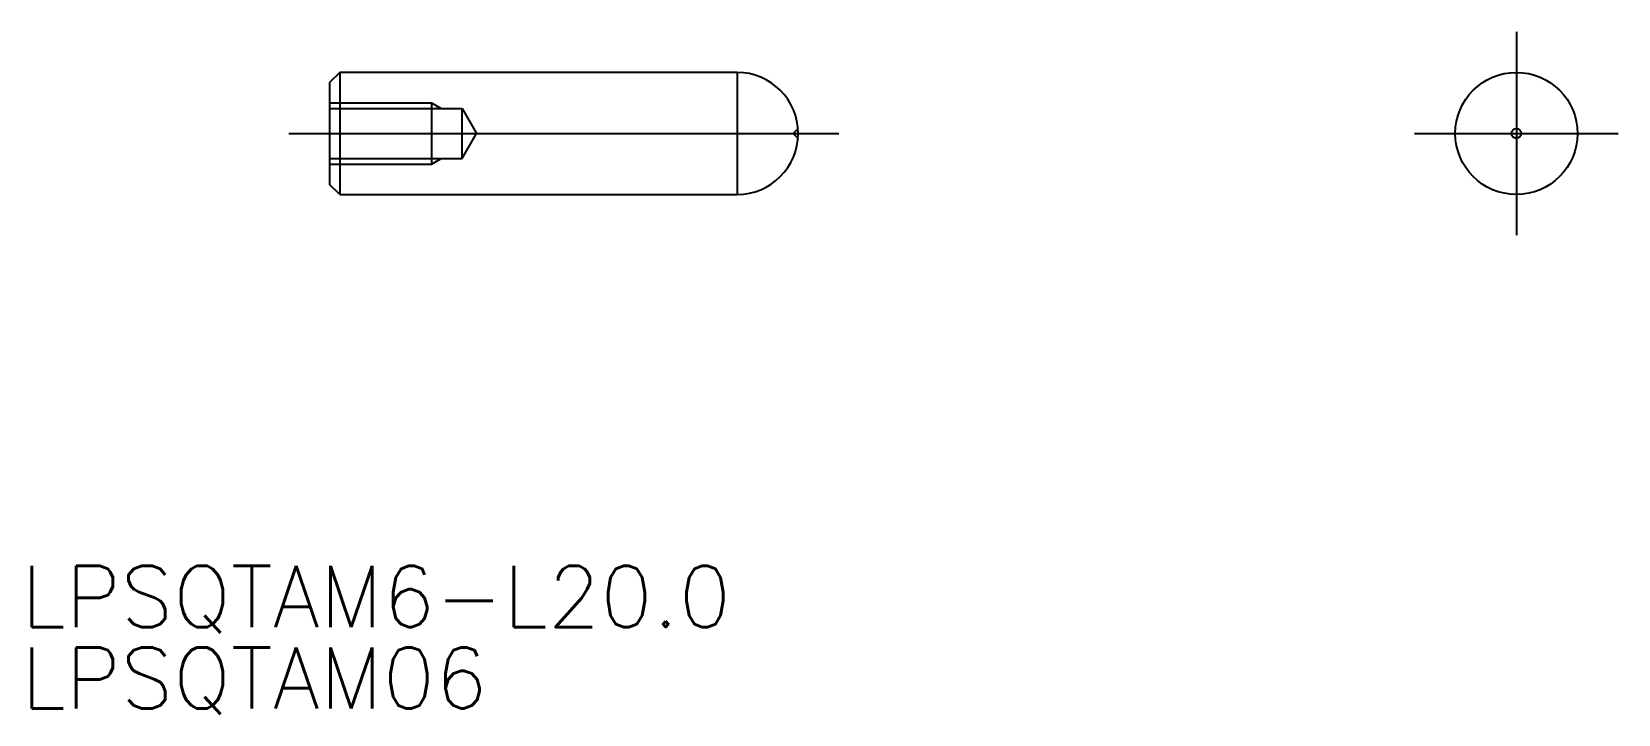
# Model space of a CAD drawing. Extents: x -72.9 to 5, y -28.5 to 5.
import ezdxf

# ---------------------------------------------------------------- set-up
doc = ezdxf.new("R2010")
doc.units = 0
doc.linetypes.add('CENTER', pattern=[50.8, 31.75, -6.35, 6.35, -6.35])
doc.linetypes.add('DASHED', pattern=[19.05, 12.7, -6.35])
doc.layers.get('0').update_dxf_attribs({"linetype": 'CONTINUOUS'})
doc.layers.add('CENTER', color=1, linetype='CENTER')
doc.styles.get("Standard").update_dxf_attribs({"font": 'txt.shx', "height": 3, "bigfont": 'bigfont.shx'})

# ---------------------------------------------------------------- blocks, each defined once
blk = doc.blocks.new('*U2')
at = {"color": 7, "linetype": 'CONTINUOUS'}
blk.add_text('LPSQTAM6-L20.0', height=3, dxfattribs=at).set_placement((-73.386, -24.25))
blk = doc.blocks.new('*U3')
at = {"color": 7, "linetype": 'CONTINUOUS'}
blk.add_text('LPSQTAM06', height=3, dxfattribs=at).set_placement((-73.386, -28.25))

msp = doc.modelspace()

# ---------------------------------------------------------------- linework, layer by layer
at = {"color": 7, "linetype": 'CONTINUOUS'}
for p, q in [((-57.75, 3), (-58.25, 2.5)), ((-58.25, 2.5), (-58.25, -2.5)), ((-57.75, 3), (-57.75, -3)), ((-38.25, 3), (-57.75, 3)), ((-38.25, 3), (-38.25, -3)), ((-57.75, -3), (-58.25, -2.5)), ((-57.75, -3), (-38.25, -3))]:
    msp.add_line(p, q, dxfattribs=at)
at = {"color": 3, "linetype": 'DASHED'}
for p, q in [((-58.25, 1.5), (-53.25, 1.5)), ((-58.25, 1.229), (-51.75, 1.229)), ((-53.25, 1.5), (-52.781, 1.229)), ((-53.25, 1.5), (-53.25, -1.5)), ((-51.75, -1.229), (-51.75, 1.229)), ((-51.75, 1.229), (-51.04, 0)), ((-51.75, -1.229), (-51.04, 0)), ((-35.26, 0.24), (-35.5, 0)), ((-35.5, 0), (-35.26, -0.24)), ((-58.25, -1.229), (-51.75, -1.229)), ((-58.25, -1.5), (-53.25, -1.5)), ((-53.25, -1.5), (-52.781, -1.229))]:
    msp.add_line(p, q, dxfattribs=at)
at = {"color": 7, "linetype": 'CONTINUOUS'}
for radius in [3, 0.24]:
    msp.add_circle((0, 0), radius, dxfattribs=at)
msp.add_arc((-38.25, 0), 3, 270, 90, dxfattribs=at)
at = {"layer": 'CENTER', "color": 1, "linetype": 'CENTER'}
for p, q in [((0, 5), (0, -5)), ((-60.25, 0), (-33.25, 0)), ((-5, 0), (5, 0))]:
    msp.add_line(p, q, dxfattribs=at)

# ---------------------------------------------------------------- block references
at = {"color": 7, "linetype": 'CONTINUOUS'}
for name in ['*U2', '*U3']:
    msp.add_blockref(name, (0, 0), dxfattribs=at)

doc.saveas('drawing.dxf')
